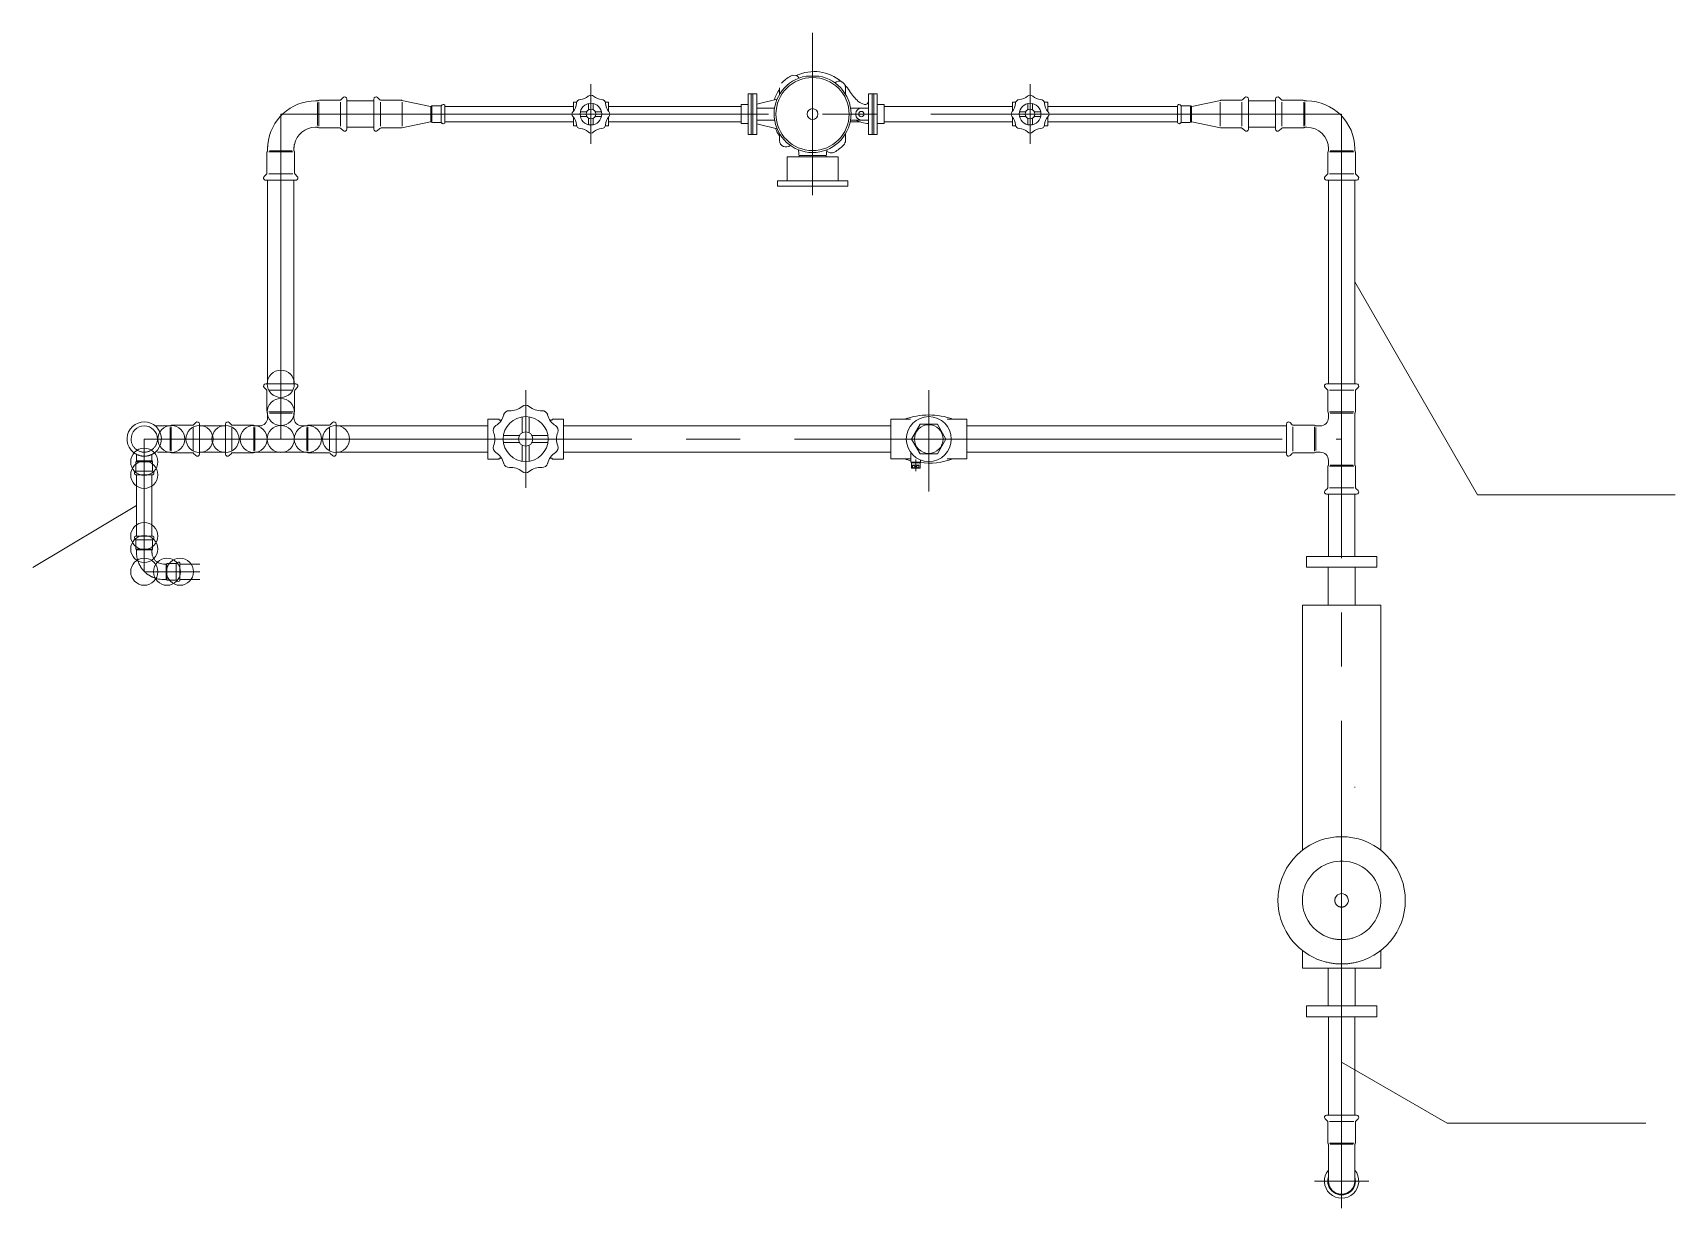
# Model space of a CAD drawing. Units: millimetres at full size, sheet at 1:100. Extents: x -1331 to 21899, y -20013 to -11058.
# Drawn here: x -1331 to 1700, y -14335 to -12165 of the extents above; entities that cross this region are included whole.
import ezdxf

# ---------------------------------------------------------------- set-up
doc = ezdxf.new("R2010")
doc.units = ezdxf.units.MM
doc.header["$LTSCALE"] = 100
doc.header["$PDMODE"] = 32
doc.header["$PDSIZE"] = 50
doc.linetypes.add('CHAIN2', pattern=[12, 9, -1, 1, -1])
doc.linetypes.add('DASHED2', pattern=[3, 2, -1])
doc.layers.add('0-4_給湯管', color=1, linetype='Continuous', lineweight=9)

msp = doc.modelspace()

# ---------------------------------------------------------------- linework, layer by layer
at = {"layer": '0-4_給湯管', "linetype": 'CHAIN2'}
for p, q in [((107.9, -12465.4), (107.9, -12165.4)), ((-301.1, -12260.4), (-301.1, -12370.4)), ((509.4, -12370.4), (509.4, -12260.4)), ((-873.6, -12315.4), (-873.6, -12915.4)), ((-873.6, -12315.4), (1084.4, -12315.4)), ((1084.4, -14335.4), (1084.4, -12315.4)), ((-421.6, -12825.4), (-421.6, -13005.4)), ((322.4, -13012.4), (322.4, -12825.4)), ((-1125.6, -12915.4), (1084.4, -12915.4)), ((-1125.6, -13160.4), (-1125.6, -12915.4)), ((-1125.6, -13160.4), (-1023.1, -13160.4)), ((1134.4, -14285.4), (1034.4, -14285.4))]:
    msp.add_line(p, q, dxfattribs=at)
at = {"layer": '0-4_給湯管'}
for p, q in [((96, -12245.4), (119.8, -12245.4)), ((47.1, -12266.7), (47.1, -12278.8)), ((168.7, -12266.7), (168.7, -12278.8)), ((-809.3, -12291.1), (-806.5, -12291.1)), ((-805.7, -12294.3), (-805.7, -12336.5)), ((-804.6, -12290.5), (-805, -12290.7)), ((-803.6, -12293.1), (-803.6, -12337.7)), ((-802.4, -12289.9), (-764.6, -12289.9)), ((-763.5, -12293.1), (-763.5, -12337.7)), ((-758.4, -12284.9), (-762.6, -12289.1)), ((-751.6, -12287.7), (-751.6, -12343.1)), ((-751.6, -12291.1), (-701.6, -12291.1)), ((-701.6, -12343.1), (-701.6, -12287.7)), ((-694.8, -12284.9), (-690.6, -12289.1)), ((-689.7, -12337.7), (-689.7, -12293.1)), ((-651.4, -12289.9), (-688.6, -12289.9)), ((-650.2, -12290.1), (-597.1, -12301.2)), ((-649.6, -12337.7), (-649.6, -12293.1)), ((-596.4, -12302.2), (-596.4, -12328.7)), ((-594.6, -12301.2), (-594.6, -12329.7)), ((-578.1, -12300.2), (-593.4, -12300.2)), ((-577.4, -12329.7), (-577.4, -12301.2)), ((-575.6, -12298.4), (-576.8, -12299.6)), ((-570.6, -12300.4), (-570.6, -12330.4)), ((-333.6, -12301.2), (-570.6, -12301.2)), ((-333.6, -12293.4), (-327.5, -12293.4)), ((-333.6, -12310.1), (-333.6, -12293.4)), ((-305.4, -12295.9), (-305.4, -12307.5)), ((-296.9, -12295.9), (-296.9, -12307.5)), ((-268.6, -12293.4), (-274.7, -12293.4)), ((-268.6, -12310), (-268.6, -12293.4)), ((-24.1, -12301.2), (-268.6, -12301.2)), ((-24.1, -12297.9), (-11.1, -12297.9)), ((-24.1, -12332.9), (-24.1, -12297.9)), ((-11.1, -12277.9), (4.9, -12277.9)), ((-11.1, -12352.9), (-11.1, -12277.9)), ((-5.1, -12352.9), (-5.1, -12277.9)), ((-2.1, -12352.9), (-2.1, -12277.9)), ((4.9, -12277.9), (4.9, -12352.9)), ((4.9, -12297.4), (42.4, -12288)), ((4.9, -12304.4), (37.8, -12304.4)), ((178, -12304.4), (210.9, -12304.4)), ((210.9, -12277.9), (226.9, -12277.9)), ((210.9, -12352.9), (210.9, -12277.9)), ((217.9, -12352.9), (217.9, -12277.9)), ((220.9, -12352.9), (220.9, -12277.9)), ((226.9, -12352.9), (226.9, -12277.9)), ((239.9, -12297.9), (226.9, -12297.9)), ((239.9, -12332.9), (239.9, -12297.9)), ((476.9, -12301.2), (239.9, -12301.2)), ((476.9, -12293.4), (483, -12293.4)), ((476.9, -12310.1), (476.9, -12293.4)), ((505.1, -12295.9), (505.1, -12307.5)), ((513.6, -12295.9), (513.6, -12307.5)), ((541.9, -12293.4), (535.8, -12293.4)), ((541.9, -12310), (541.9, -12293.4)), ((781.4, -12301.2), (541.9, -12301.2)), ((781.4, -12330.4), (781.4, -12300.4)), ((786.3, -12298.4), (787.6, -12299.6)), ((788.2, -12301.2), (788.2, -12329.7)), ((788.9, -12300.2), (804.2, -12300.2)), ((805.4, -12329.7), (805.4, -12301.2)), ((807.2, -12328.7), (807.2, -12302.2)), ((861, -12290.1), (807.9, -12301.2)), ((860.4, -12293.1), (860.4, -12337.7)), ((862.2, -12289.9), (899.4, -12289.9)), ((900.5, -12293.1), (900.5, -12337.7)), ((905.6, -12284.9), (901.4, -12289.1)), ((912.4, -12287.7), (912.4, -12343.1)), ((962.4, -12291.1), (912.4, -12291.1)), ((962.4, -12287.7), (962.4, -12343.1)), ((969.2, -12284.9), (973.4, -12289.1)), ((974.3, -12293.1), (974.3, -12337.7)), ((1013.2, -12289.9), (975.4, -12289.9)), ((1014.4, -12293.1), (1014.4, -12337.7)), ((1015.4, -12290.5), (1015.8, -12290.7)), ((1016.5, -12294.3), (1016.5, -12336.5)), ((1020.1, -12291.1), (1017.3, -12291.1)), ((-650.2, -12340.8), (-597.1, -12329.7)), ((-578.1, -12330.7), (-593.4, -12330.7)), ((-575.6, -12332.5), (-576.8, -12331.3)), ((-333.6, -12329.7), (-570.6, -12329.7)), ((-333.6, -12337.4), (-333.6, -12320.8)), ((-320.6, -12311.2), (-309, -12311.2)), ((-320.6, -12319.7), (-309, -12319.7)), ((-305.4, -12335), (-305.4, -12323.4)), ((-296.9, -12335), (-296.9, -12323.4)), ((-281.6, -12311.2), (-293.2, -12311.2)), ((-281.6, -12319.7), (-293.2, -12319.7)), ((-268.6, -12337.4), (-268.6, -12320.9)), ((-24.1, -12329.7), (-268.6, -12329.7)), ((-24.1, -12332.9), (-11.1, -12332.9)), ((4.9, -12326.4), (37.8, -12326.4)), ((4.9, -12333.5), (42.4, -12342.9)), ((195, -12329.7), (177.4, -12329.7)), ((178, -12326.4), (210.9, -12326.4)), ((187.9, -12316.4), (187.9, -12314.4)), ((239.9, -12332.9), (226.9, -12332.9)), ((476.9, -12329.7), (239.9, -12329.7)), ((476.9, -12337.4), (476.9, -12320.8)), ((489.9, -12311.2), (501.5, -12311.2)), ((489.9, -12319.7), (501.5, -12319.7)), ((505.1, -12335), (505.1, -12323.4)), ((513.6, -12335), (513.6, -12323.4)), ((528.9, -12311.2), (517.3, -12311.2)), ((528.9, -12319.7), (517.3, -12319.7)), ((541.9, -12337.4), (541.9, -12320.9)), ((781.4, -12329.7), (541.9, -12329.7)), ((786.3, -12332.5), (787.6, -12331.3)), ((788.9, -12330.7), (804.2, -12330.7)), ((861, -12340.8), (807.9, -12329.7)), ((-809.3, -12339.7), (-806.5, -12339.7)), ((-804.6, -12340.3), (-805, -12340.1)), ((-802.4, -12340.9), (-764.6, -12340.9)), ((-758.4, -12346), (-762.6, -12341.8)), ((-751.6, -12339.7), (-701.6, -12339.7)), ((-694.8, -12346), (-690.6, -12341.8)), ((-651.4, -12340.9), (-688.6, -12340.9)), ((-333.6, -12337.4), (-327.5, -12337.4)), ((-268.6, -12337.4), (-274.7, -12337.4)), ((-11.1, -12352.9), (4.9, -12352.9)), ((47.1, -12364.2), (47.1, -12352.1)), ((168.7, -12364.2), (168.7, -12352.1)), ((210.9, -12352.9), (226.9, -12352.9)), ((476.9, -12337.4), (483, -12337.4)), ((541.9, -12337.4), (535.8, -12337.4)), ((862.2, -12340.9), (899.4, -12340.9)), ((905.6, -12346), (901.4, -12341.8)), ((962.4, -12339.7), (912.4, -12339.7)), ((969.2, -12346), (973.4, -12341.8)), ((1013.2, -12340.9), (975.4, -12340.9)), ((1015.4, -12340.3), (1015.8, -12340.1)), ((1020.1, -12339.7), (1017.3, -12339.7)), ((-848.7, -12384.4), (-848.9, -12384.1)), ((154.9, -12394.4), (60.9, -12394.4)), ((60.9, -12438.4), (60.9, -12394.4)), ((81.7, -12381.4), (82.9, -12394.4)), ((133.2, -12391.9), (82.6, -12391.9)), ((134.1, -12381.4), (132.9, -12394.4)), ((154.9, -12438.4), (154.9, -12394.4)), ((1058.9, -12386.6), (1058.9, -12424.4)), ((1059.5, -12384.4), (1059.7, -12384.1)), ((1060.1, -12379.7), (1060.1, -12382.6)), ((1106.7, -12385.4), (1062.1, -12385.4)), ((1105.5, -12383.4), (1063.3, -12383.4)), ((1108.7, -12379.7), (1108.7, -12382.6)), ((1109.3, -12384.4), (1109.1, -12384.1)), ((1109.9, -12386.6), (1109.9, -12424.4)), ((-899.1, -12399), (-899.1, -12421.8)), ((-848.1, -12399), (-848.1, -12421.8)), ((1053.9, -12430.6), (1058.1, -12426.4)), ((1106.7, -12425.6), (1062.1, -12425.6)), ((1114.9, -12430.6), (1110.7, -12426.4)), ((-897.9, -12474.1), (-897.9, -12449)), ((-849.3, -12474.1), (-849.3, -12449)), ((42.9, -12448.4), (42.9, -12438.4)), ((172.9, -12438.4), (42.9, -12438.4)), ((172.9, -12448.4), (42.9, -12448.4)), ((172.9, -12448.4), (172.9, -12438.4)), ((1112.1, -12437.4), (1056.7, -12437.4)), ((1060.1, -12813.4), (1060.1, -12437.4)), ((1108.7, -12437.4), (1108.7, -12813.4)), ((-897.9, -12813.4), (-897.9, -12516.8)), ((-849.3, -12813.4), (-849.3, -12516.8)), ((-904.1, -12820.3), (-899.9, -12824.5)), ((-901.3, -12813.4), (-845.9, -12813.4)), ((-843.1, -12820.3), (-847.3, -12824.5)), ((1053.9, -12820.3), (1058.1, -12824.5)), ((1112.1, -12813.4), (1056.7, -12813.4)), ((1114.9, -12820.3), (1110.7, -12824.5)), ((-899.1, -12864.2), (-899.1, -12826.5)), ((-895.9, -12825.3), (-851.3, -12825.3)), ((-848.1, -12864.2), (-848.1, -12826.5)), ((1058.9, -12864.2), (1058.9, -12826.5)), ((1106.7, -12825.3), (1062.1, -12825.3)), ((1109.9, -12864.2), (1109.9, -12826.5)), ((-898.5, -12866.5), (-898.3, -12866.8)), ((-897.9, -12876.1), (-897.9, -12868.3)), ((-895.9, -12865.4), (-851.3, -12865.4)), ((-894.7, -12867.5), (-852.5, -12867.5)), ((-849.3, -12876.1), (-849.3, -12868.3)), ((-848.7, -12866.5), (-848.9, -12866.8)), ((-491.6, -12952.4), (-491.6, -12878.4)), ((-470.9, -12878.4), (-491.6, -12878.4)), ((-470, -12880.4), (-470.9, -12878.4)), ((-466.3, -12880.4), (-470, -12880.4)), ((-428.1, -12874.5), (-428.1, -12904)), ((-415.1, -12874.5), (-415.1, -12904)), ((-373.2, -12880.4), (-376.9, -12880.4)), ((-373.2, -12880.4), (-372.3, -12878.4)), ((-351.6, -12878.4), (-372.3, -12878.4)), ((-351.6, -12952.4), (-351.6, -12878.4)), ((288.7, -12878.9), (252.4, -12878.9)), ((252.4, -12878.9), (252.4, -12951.9)), ((322.4, -12865.9), (322.4, -12964.9)), ((356.1, -12878.9), (392.4, -12878.9)), ((392.4, -12878.9), (392.4, -12951.9)), ((1059.5, -12866.5), (1059.7, -12866.8)), ((1060.1, -12876.1), (1060.1, -12868.3)), ((1106.7, -12865.4), (1062.1, -12865.4)), ((1105.5, -12867.5), (1063.3, -12867.5)), ((1108.7, -12962.6), (1108.7, -12868.3)), ((1109.3, -12866.5), (1109.1, -12866.8)), ((-1105.2, -12891.1), (-1078.5, -12891.1)), ((-1077.7, -12894.3), (-1077.7, -12936.5)), ((-1076.6, -12890.5), (-1077, -12890.7)), ((-1075.6, -12893.1), (-1075.6, -12937.7)), ((-1074.4, -12889.9), (-1036.6, -12889.9)), ((-1035.5, -12893.1), (-1035.5, -12937.7)), ((-1030.4, -12884.9), (-1034.6, -12889.1)), ((-1023.6, -12887.7), (-1023.6, -12943.1)), ((-1023.6, -12891.1), (-975.6, -12891.1)), ((-975.6, -12943.1), (-975.6, -12887.7)), ((-968.8, -12884.9), (-964.6, -12889.1)), ((-963.7, -12937.7), (-963.7, -12893.1)), ((-924.8, -12889.9), (-962.6, -12889.9)), ((-923.6, -12937.7), (-923.6, -12893.1)), ((-922.6, -12890.5), (-922.2, -12890.7)), ((-921.5, -12936.5), (-921.5, -12894.3)), ((-920.7, -12891.1), (-912.9, -12891.1)), ((-834.3, -12891.1), (-826.5, -12891.1)), ((-825.7, -12936.5), (-825.7, -12894.3)), ((-824.6, -12890.5), (-825, -12890.7)), ((-823.6, -12937.7), (-823.6, -12893.1)), ((-822.4, -12889.9), (-784.6, -12889.9)), ((-783.5, -12937.7), (-783.5, -12893.1)), ((-778.4, -12884.9), (-782.6, -12889.1)), ((-771.6, -12943.1), (-771.6, -12887.7)), ((-771.6, -12891.1), (-491.6, -12891.1)), ((-462.6, -12908.9), (-433.1, -12908.9)), ((-380.6, -12908.9), (-410.1, -12908.9)), ((-351.6, -12891.1), (252.4, -12891.1)), ((290.6, -12915.4), (306.5, -12887.9)), ((306.5, -12887.9), (338.3, -12887.9)), ((354.1, -12915.4), (338.3, -12887.9)), ((392.4, -12891.1), (982.4, -12891.1)), ((982.4, -12943.1), (982.4, -12887.7)), ((989.2, -12884.9), (993.4, -12889.1)), ((994.3, -12937.7), (994.3, -12893.1)), ((1033.2, -12889.9), (995.4, -12889.9)), ((1034.4, -12937.7), (1034.4, -12893.1)), ((1035.4, -12890.5), (1035.8, -12890.7)), ((1036.5, -12936.5), (1036.5, -12894.3)), ((1045.1, -12891.1), (1037.3, -12891.1)), ((-1101.3, -12939.7), (-1078.5, -12939.7)), ((-1076.6, -12940.3), (-1077, -12940.1)), ((-1074.4, -12940.9), (-1036.6, -12940.9)), ((-1030.4, -12946), (-1034.6, -12941.8)), ((-1023.6, -12939.7), (-975.6, -12939.7)), ((-968.8, -12946), (-964.6, -12941.8)), ((-924.8, -12940.9), (-962.6, -12940.9)), ((-922.6, -12940.3), (-922.2, -12940.1)), ((-920.7, -12939.7), (-826.5, -12939.7)), ((-824.6, -12940.3), (-825, -12940.1)), ((-822.4, -12940.9), (-784.6, -12940.9)), ((-778.4, -12946), (-782.6, -12941.8)), ((-771.6, -12939.7), (-491.6, -12939.7)), ((-462.6, -12921.9), (-433.1, -12921.9)), ((-428.1, -12956.4), (-428.1, -12926.9)), ((-415.1, -12956.4), (-415.1, -12926.9)), ((-380.6, -12921.9), (-410.1, -12921.9)), ((-351.6, -12939.7), (252.4, -12939.7)), ((247.4, -12915.4), (397.4, -12915.4)), ((280.9, -12915.4), (252.4, -12915.4)), ((289.4, -12940.6), (289.4, -12957.9)), ((306.5, -12942.9), (290.6, -12915.4)), ((306.5, -12942.9), (338.3, -12942.9)), ((338.3, -12942.9), (354.1, -12915.4)), ((363.9, -12915.4), (392.4, -12915.4)), ((392.4, -12939.7), (982.4, -12939.7)), ((989.2, -12946), (993.4, -12941.8)), ((1033.2, -12940.9), (995.4, -12940.9)), ((1035.4, -12940.3), (1035.8, -12940.1)), ((1045.1, -12939.7), (1037.3, -12939.7)), ((-470.9, -12952.4), (-491.6, -12952.4)), ((-470, -12950.4), (-470.9, -12952.4)), ((-466.3, -12950.4), (-470, -12950.4)), ((-373.2, -12950.4), (-376.9, -12950.4)), ((-373.2, -12950.4), (-372.3, -12952.4)), ((-351.6, -12952.4), (-372.3, -12952.4)), ((288.7, -12951.9), (252.4, -12951.9)), ((289.4, -12957.9), (307.4, -12957.9)), ((290.4, -12959.4), (290.4, -12969.4)), ((290.4, -12959.4), (306.4, -12959.4)), ((290.4, -12969.4), (306.4, -12969.4)), ((290.9, -12957.9), (290.9, -12959.4)), ((292.6, -12969.4), (304.2, -12963.4)), ((292.6, -12963.4), (304.2, -12969.4)), ((292.6, -12963.4), (292.6, -12969.4)), ((292.6, -12963.4), (304.2, -12963.4)), ((298.4, -12952.9), (298.4, -12974.4)), ((304.2, -12963.4), (304.2, -12969.4)), ((305.9, -12957.9), (305.9, -12959.4)), ((306.4, -12959.4), (306.4, -12969.4)), ((307.4, -12954.1), (307.4, -12957.9)), ((356.1, -12951.9), (392.4, -12951.9)), ((1058.9, -12966.6), (1058.9, -13004.4)), ((1059.5, -12964.4), (1059.7, -12964.1)), ((1060.1, -12962.6), (1060.1, -12954.7)), ((1106.7, -12965.4), (1062.1, -12965.4)), ((1105.5, -12963.4), (1063.3, -12963.4)), ((1109.3, -12964.4), (1109.1, -12964.1)), ((1109.9, -12966.6), (1109.9, -13004.4)), ((1053.9, -13010.6), (1058.1, -13006.4)), ((1112.1, -13017.4), (1056.7, -13017.4)), ((1060.1, -13132.1), (1060.1, -13017.4)), ((1106.7, -13005.6), (1062.1, -13005.6)), ((1108.7, -13017.4), (1108.7, -13132.1)), ((1114.9, -13010.6), (1110.7, -13006.4)), ((-1086.1, -13146.2), (-1089.9, -13146.2)), ((-1085.4, -13147.2), (-1085.4, -13173.7)), ((-1083.6, -13146.2), (-1083.6, -13174.7)), ((-1067.1, -13145.2), (-1082.4, -13145.2)), ((-1066.4, -13174.7), (-1066.4, -13146.2)), ((-1064.6, -13143.4), (-1065.8, -13144.6)), ((-1059.6, -13145.4), (-1059.6, -13175.4)), ((-1059.6, -13146.2), (-1023.1, -13146.2)), ((1019.4, -13152.1), (1149.4, -13152.1)), ((1059.4, -13222.1), (1059.4, -13152.1)), ((1109.4, -13222.1), (1109.4, -13152.1)), ((1149.4, -13132.1), (1149.4, -13152.1)), ((-1086.1, -13174.7), (-1089.9, -13174.7)), ((-1067.1, -13175.7), (-1082.4, -13175.7)), ((-1064.6, -13177.5), (-1065.8, -13176.3)), ((-1059.6, -13174.7), (-1023.1, -13174.7)), ((1156.9, -13222.1), (1011.9, -13222.1)), ((1011.9, -13674.6), (1011.9, -13222.1)), ((1156.9, -13222.1), (1156.9, -13674.6)), ((1108.7, -13557.4), (1108.7, -13558.6)), ((1011.9, -13892.1), (1011.9, -13859.6)), ((1156.9, -13859.6), (1156.9, -13892.1)), ((1060.1, -13892.1), (1011.9, -13892.1)), ((1059.4, -13962.1), (1059.4, -13892.1)), ((1156.9, -13892.1), (1108.7, -13892.1)), ((1109.4, -13962.1), (1109.4, -13892.1)), ((1019.4, -13982.1), (1019.4, -13962.1)), ((1060.1, -13962.1), (1019.4, -13962.1)), ((1149.4, -13962.1), (1108.7, -13962.1)), ((1149.4, -13962.1), (1149.4, -13982.1)), ((1060.1, -13982.1), (1019.4, -13982.1)), ((1060.1, -14163.4), (1060.1, -13982.1)), ((1108.7, -13982.1), (1108.7, -14163.4)), ((1149.4, -13982.1), (1108.7, -13982.1)), ((1053.9, -14170.3), (1058.1, -14174.5)), ((1056.7, -14163.4), (1112.1, -14163.4)), ((1058.9, -14214.2), (1058.9, -14176.5)), ((1062.1, -14175.3), (1106.7, -14175.3)), ((1109.9, -14214.2), (1109.9, -14176.5)), ((1114.9, -14170.3), (1110.7, -14174.5)), ((1062.1, -14215.4), (1106.7, -14215.4)), ((1059.5, -14216.5), (1059.7, -14216.8)), ((1060.1, -14285.4), (1060.1, -14218.3)), ((1063.3, -14217.5), (1105.5, -14217.5)), ((1108.7, -14285.4), (1108.7, -14218.3)), ((1109.3, -14216.5), (1109.1, -14216.8))]:
    msp.add_line(p, q, dxfattribs=at)
at = {"layer": '0-4_給湯管', "linetype": 'DASHED2'}
for p, q in [((-899.1, -12399), (-899.1, -12386.6)), ((-898.5, -12384.4), (-898.3, -12384.1)), ((-897.9, -12379.7), (-897.9, -12382.6)), ((-895.9, -12385.4), (-851.3, -12385.4)), ((-894.7, -12383.4), (-852.5, -12383.4)), ((-849.3, -12379.7), (-849.3, -12382.6)), ((-848.1, -12399), (-848.1, -12386.6)), ((-904.1, -12430.6), (-899.9, -12426.4)), ((-899.1, -12421.8), (-899.1, -12424.4)), ((-895.9, -12425.6), (-851.3, -12425.6)), ((-848.1, -12421.8), (-848.1, -12424.4)), ((-843.1, -12430.6), (-847.3, -12426.4)), ((-901.3, -12437.4), (-845.9, -12437.4)), ((-897.9, -12449), (-897.9, -12437.4)), ((-849.3, -12449), (-849.3, -12437.4)), ((-897.9, -12516.8), (-897.9, -12474.1)), ((-849.3, -12474.1), (-849.3, -12516.8)), ((-1140.9, -12973.9), (-1140.9, -12958.6)), ((-1139.9, -12954.9), (-1139.9, -12943.7)), ((-1111.3, -12957.4), (-1139.9, -12957.4)), ((-1112.3, -12955.7), (-1138.9, -12955.7)), ((-1111.3, -12954.9), (-1111.3, -12943.7)), ((-1110.3, -12973.9), (-1110.3, -12958.6)), ((-1142.7, -12976.5), (-1141.5, -12975.3)), ((-1110.6, -12981.4), (-1140.6, -12981.4)), ((-1139.9, -12974.7), (-1111.3, -12974.7)), ((-1139.9, -13094.4), (-1139.9, -12981.4)), ((-1139.9, -12981.4), (-1139.9, -13006.4)), ((-1111.3, -12981.4), (-1111.3, -13094.4)), ((-1111.3, -12981.4), (-1111.3, -13006.4)), ((-1108.6, -12976.5), (-1109.8, -12975.3)), ((-1140.6, -13094.4), (-1110.6, -13094.4)), ((-1142.7, -13099.4), (-1141.5, -13100.6)), ((-1140.9, -13101.9), (-1140.9, -13117.2)), ((-1111.3, -13101.2), (-1139.9, -13101.2)), ((-1139.9, -13118.4), (-1111.3, -13118.4)), ((-1139.9, -13121), (-1139.9, -13124.7)), ((-1138.9, -13120.2), (-1112.3, -13120.2)), ((-1111.3, -13121), (-1111.3, -13124.7)), ((-1110.3, -13101.9), (-1110.3, -13117.2)), ((-1108.6, -13099.4), (-1109.8, -13100.6)), ((1108.7, -13892.1), (1060.1, -13892.1)), ((1108.7, -13962.1), (1060.1, -13962.1)), ((1060.1, -13982.1), (1108.7, -13982.1))]:
    msp.add_line(p, q, dxfattribs=at)
at = {"layer": '0-4_給湯管', "color": 7}
msp.add_line((-1331.2, -13152.8), (-1139.9, -13037.9), dxfattribs=at)
msp.add_lwpolyline([(1108.7, -12625.4), (1335.4, -13018.2), (1700, -13018.2)], dxfattribs=at)
at = {"layer": '0-4_給湯管'}
for points in [[(1019.4, -13152.1), (1019.4, -13132.1), (1149.4, -13132.1)], [(1084.4, -14066.1), (1279.1, -14178.5), (1646, -14178.5)]]:
    msp.add_lwpolyline(points, dxfattribs=at)
for centre, radius in [((107.9, -12315.4), 67.5), ((-301.1, -12315.4), 20), ((-301.1, -12315.4), 9), ((107.9, -12315.4), 10), ((509.4, -12315.4), 20), ((509.4, -12315.4), 9), ((197.9, -12315.4), 4.86), ((-421.6, -12915.4), 41.5), ((322.4, -12915.4), 41.5), ((-421.6, -12915.4), 13.2), ((322.4, -12915.4), 26.5)]:
    msp.add_circle(centre, radius, dxfattribs=at)
for centre, radius, start, end in [((107.9, -12315.4), 71, 99.628, 80.372), ((107.9, -12315.4), 81, 120, 135), ((73.4, -12255.7), 12, 34.711, 120), ((110.7, -12314.9), 78, 49.512, 115.279), ((107.3, -12312.7), 74, 144.488, 161.606), ((156.7, -12266.7), 12, 0, 130.289), ((110.7, -12314.9), 78, 32.567, 43.144), ((256.4, -12221.8), 95, 212.567, 227.619), ((-809.3, -12379.7), 88.6, 90, 174.8843), ((-806.5, -12288.1), 3, 270, 300), ((-802.4, -12294.4), 4.5, 90, 120), ((-764.6, -12287.1), 2.8, 270, 315), ((-755.6, -12287.7), 4, 0, 135), ((-697.6, -12287.7), 4, 45, 180), ((-688.6, -12287.1), 2.8, 225, 270), ((-651.4, -12295.9), 6, 78.2023, 90), ((-597.1, -12298.2), 3, 270, 299.9264), ((-593.4, -12304.7), 4.5, 90, 119.9264), ((-578.1, -12298.3), 1.9, 270, 315), ((-573.5, -12300.4), 2.9, 0, 135), ((-349.9, -12295.2), 22, 315.816, 359.184), ((-320.9, -12295.6), 7, 90.816, 179.184), ((-321.3, -12266.6), 22, 270.816, 314.184), ((-301.1, -12287.4), 7, 45.816, 134.184), ((-280.9, -12266.6), 22, 225.816, 269.184), ((-281.3, -12295.6), 7, 0.816, 89.184), ((-252.3, -12295.2), 22, 180.816, 224.184), ((197.9, -12314.4), 10, 90, 180), ((207.9, -12274.9), 23, 227.619, 259.836), ((204.9, -12291.7), 6, 259.836, 0), ((460.6, -12295.2), 22, 315.816, 359.184), ((489.6, -12295.6), 7, 90.816, 179.184), ((489.2, -12266.6), 22, 270.816, 314.184), ((509.4, -12287.4), 7, 45.816, 134.184), ((529.6, -12266.6), 22, 225.816, 269.184), ((529.2, -12295.6), 7, 0.816, 89.184), ((558.2, -12295.2), 22, 180.816, 224.184), ((784.3, -12300.4), 2.9, 45, 180), ((788.9, -12298.3), 1.9, 225, 270), ((804.2, -12304.7), 4.5, 60.0736, 90), ((807.9, -12298.2), 3, 240.0736, 270), ((862.2, -12295.9), 6, 90, 101.7977), ((899.4, -12287.1), 2.8, 270, 315), ((908.4, -12287.7), 4, 0, 135), ((966.4, -12287.7), 4, 45, 180), ((975.4, -12287.1), 2.8, 225, 270), ((1013.2, -12294.4), 4.5, 60, 90), ((1017.3, -12288.1), 3, 240, 270), ((1020.1, -12379.7), 88.6, 0, 90), ((-597.1, -12332.7), 3, 60.0736, 90), ((-593.4, -12326.2), 4.5, 240.0736, 270), ((-578.1, -12332.6), 1.9, 45, 90), ((-573.5, -12330.4), 2.9, 225, 0), ((-329.1, -12315.4), 7, 135.816, 224.184), ((-349.9, -12335.7), 22, 0.816, 44.184), ((-320.9, -12335.2), 7, 180.816, 269.184), ((-281.3, -12335.2), 7, 270.816, 359.184), ((-252.3, -12335.7), 22, 135.816, 179.184), ((-273.1, -12315.4), 7, 315.816, 44.184), ((213.6, -12277.9), 55, 241.862, 267.219), ((197.9, -12316.4), 10, 180, 270), ((481.4, -12315.4), 7, 135.816, 224.184), ((460.6, -12335.7), 22, 0.816, 44.184), ((489.6, -12335.2), 7, 180.816, 269.184), ((529.2, -12335.2), 7, 270.816, 359.184), ((558.2, -12335.7), 22, 135.816, 179.184), ((537.4, -12315.4), 7, 315.816, 44.184), ((784.3, -12330.4), 2.9, 180, 315), ((788.9, -12332.6), 1.9, 90, 135), ((804.2, -12326.2), 4.5, 270, 299.9264), ((807.9, -12332.7), 3, 90, 119.9264), ((-809.3, -12379.7), 40, 90, 168.6088), ((-806.5, -12342.7), 3, 60, 90), ((-802.4, -12336.4), 4.5, 240, 270), ((-764.6, -12343.7), 2.8, 45, 90), ((-755.6, -12343.1), 4, 225, 0), ((-697.6, -12343.1), 4, 180, 315), ((-688.6, -12343.7), 2.8, 90, 135), ((-651.4, -12334.9), 6, 270, 281.7977), ((-321.3, -12364.2), 22, 45.816, 89.184), ((-301.1, -12343.4), 7, 225.816, 314.184), ((-280.9, -12364.2), 22, 90.816, 134.184), ((107.3, -12312.7), 74, 203.469, 215.512), ((59.1, -12364.2), 12, 180, 310.289), ((156.7, -12364.2), 12, 315, 0), ((489.2, -12364.2), 22, 45.816, 89.184), ((509.4, -12343.4), 7, 225.816, 314.184), ((529.6, -12364.2), 22, 90.816, 134.184), ((862.2, -12334.9), 6, 258.2023, 270), ((899.4, -12343.7), 2.8, 45, 90), ((908.4, -12343.1), 4, 225, 0), ((966.4, -12343.1), 4, 180, 315), ((975.4, -12343.7), 2.8, 90, 135), ((1013.2, -12336.4), 4.5, 270, 300), ((1017.3, -12342.7), 3, 90, 120), ((1020.1, -12379.7), 40, 0, 90), ((142.4, -12375.2), 12, 224.816, 300), ((107.9, -12315.4), 81, 300, 315), ((1063.4, -12386.6), 4.5, 150, 180), ((1057.1, -12382.6), 3, 330, 0), ((1111.7, -12382.6), 3, 180, 210), ((1105.4, -12386.6), 4.5, 0, 30), ((1056.1, -12424.4), 2.8, 315, 0), ((1112.7, -12424.4), 2.8, 180, 225), ((1056.7, -12433.4), 4, 135, 270), ((1112.1, -12433.4), 4, 270, 45), ((-901.3, -12817.4), 4, 90, 225), ((-845.9, -12817.4), 4, 315, 90), ((1056.7, -12817.4), 4, 90, 225), ((1112.1, -12817.4), 4, 315, 90), ((-901.9, -12826.5), 2.8, 0, 45), ((-845.3, -12826.5), 2.8, 135, 180), ((1056.1, -12826.5), 2.8, 0, 45), ((1112.7, -12826.5), 2.8, 135, 180), ((-912.9, -12876.1), 15, 270, 0), ((-894.6, -12864.2), 4.5, 180, 210), ((-900.9, -12868.3), 3, 0, 30), ((-846.3, -12868.3), 3, 150, 180), ((-834.3, -12876.1), 15, 180, 270), ((-852.6, -12864.2), 4.5, 330, 0), ((-493.3, -12863.3), 32, 301.2773, 346.7227), ((-452.5, -12873), 10, 85.2773, 166.7227), ((-449, -12831.1), 32, 265.2773, 310.7227), ((-421.6, -12862.9), 10, 49.2773, 130.7227), ((-394.2, -12831.1), 32, 229.2773, 274.7227), ((-390.7, -12873), 10, 13.2773, 94.7227), ((-349.9, -12863.3), 32, 193.2773, 238.7227), ((322.4, -12999.4), 128.5, 69.6759, 110.3242), ((1045.1, -12876.1), 15, 270, 0), ((1063.4, -12864.2), 4.5, 180, 210), ((1057.1, -12868.3), 3, 0, 30), ((1111.7, -12868.3), 3, 150, 180), ((1105.4, -12864.2), 4.5, 330, 0), ((-1125.6, -12915.4), 31.7, 320.0461, 219.9539), ((-1125.6, -12915.4), 24.3, 0, 180), ((-1078.5, -12888.1), 3, 270, 300), ((-1074.4, -12894.4), 4.5, 90, 120), ((-1036.6, -12887.1), 2.8, 270, 315), ((-1027.6, -12887.7), 4, 0, 135), ((-971.6, -12887.7), 4, 45, 180), ((-962.6, -12887.1), 2.8, 225, 270), ((-924.8, -12894.4), 4.5, 60, 90), ((-920.7, -12888.1), 3, 240, 270), ((-826.5, -12888.1), 3, 270, 300), ((-822.4, -12894.4), 4.5, 90, 120), ((-784.6, -12887.1), 2.8, 270, 315), ((-775.6, -12887.7), 4, 0, 135), ((-471.5, -12899.2), 10, 121.2773, 202.7227), ((-510.3, -12915.4), 32, 337.2773, 22.7227), ((-371.7, -12899.2), 10, 337.2773, 58.7227), ((-332.9, -12915.4), 32, 157.2773, 202.7227), ((986.4, -12887.7), 4, 45, 180), ((995.4, -12887.1), 2.8, 225, 270), ((1033.2, -12894.4), 4.5, 60, 90), ((1037.3, -12888.1), 3, 240, 270), ((-1078.5, -12942.7), 3, 60, 90), ((-1074.4, -12936.4), 4.5, 240, 270), ((-1036.6, -12943.7), 2.8, 45, 90), ((-1027.6, -12943.1), 4, 225, 0), ((-971.6, -12943.1), 4, 180, 315), ((-962.6, -12943.7), 2.8, 90, 135), ((-924.8, -12936.4), 4.5, 270, 300), ((-920.7, -12942.7), 3, 90, 120), ((-826.5, -12942.7), 3, 60, 90), ((-822.4, -12936.4), 4.5, 240, 270), ((-784.6, -12943.7), 2.8, 45, 90), ((-775.6, -12943.1), 4, 225, 0), ((-471.5, -12931.7), 10, 157.2773, 238.7227), ((-493.3, -12967.6), 32, 13.2773, 58.7227), ((-349.9, -12967.6), 32, 121.2773, 166.7227), ((-371.7, -12931.7), 10, 301.2773, 22.7227), ((986.4, -12943.1), 4, 180, 315), ((995.4, -12943.7), 2.8, 90, 135), ((1033.2, -12936.4), 4.5, 270, 300), ((1037.3, -12942.7), 3, 90, 120), ((1045.1, -12954.7), 15, 0, 90), ((-452.5, -12957.9), 10, 193.2773, 274.7227), ((-449, -12999.8), 32, 49.2773, 94.7227), ((-394.2, -12999.8), 32, 85.2773, 130.7227), ((-390.7, -12957.9), 10, 265.2773, 346.7227), ((322.4, -12831.4), 128.5, 249.6759, 255.1192), ((322.4, -12831.4), 128.5, 262.6226, 290.3241), ((1063.4, -12966.6), 4.5, 150, 180), ((1057.1, -12962.6), 3, 330, 0), ((1111.7, -12962.6), 3, 180, 210), ((1105.4, -12966.6), 4.5, 0, 30), ((-421.6, -12967.9), 10, 229.2773, 310.7227), ((1056.7, -13013.4), 4, 135, 270), ((1056.1, -13004.4), 2.8, 315, 0), ((1112.7, -13004.4), 2.8, 180, 225), ((1112.1, -13013.4), 4, 270, 45), ((-1089.9, -13124.7), 21.4, 235.0824, 270), ((-1086.1, -13143.2), 3, 270, 299.9264), ((-1082.4, -13149.7), 4.5, 90, 119.9264), ((-1067.1, -13143.3), 1.9, 270, 315), ((-1062.5, -13145.4), 2.9, 0, 135), ((-1089.9, -13124.7), 50, 255.8054, 270), ((-1086.1, -13177.7), 3, 60.0736, 90), ((-1082.4, -13171.2), 4.5, 240.0736, 270), ((-1067.1, -13177.6), 1.9, 45, 90), ((-1062.5, -13175.4), 2.9, 225, 0), ((1084.4, -13767.1), 117.5, 285.0523, 164.9625), ((1084.4, -13767.1), 72.5, 290.3514, 158.86), ((1084.4, -13767.1), 12.5, 304.8816, 143.627), ((1084.4, -13767.1), 72.5, 198.6288, 249.6486), ((1084.4, -13767.1), 117.5, 193.7133, 254.9477), ((1056.7, -14167.4), 4, 90, 225), ((1056.1, -14176.5), 2.8, 0, 45), ((1112.7, -14176.5), 2.8, 135, 180), ((1112.1, -14167.4), 4, 315, 90), ((1063.4, -14214.2), 4.5, 180, 210), ((1105.4, -14214.2), 4.5, 330, 0), ((1057.1, -14218.3), 3, 0, 30), ((1111.7, -14218.3), 3, 150, 180), ((1084.4, -14285.4), 31.7, 140.0461, 39.9539), ((1084.4, -14285.4), 25.5, 162.3528, 17.6472), ((1084.4, -14285.4), 24.3, 180, 0)]:
    msp.add_arc(centre, radius, start, end, dxfattribs=at)
at = {"layer": '0-4_給湯管', "linetype": 'DASHED2'}
for centre, radius, start, end in [((-894.6, -12386.6), 4.5, 150, 180), ((-900.9, -12382.6), 3, 330, 0), ((-809.3, -12379.7), 88.6, 174.8843, 180), ((-809.3, -12379.7), 40, 168.6088, 180), ((-846.3, -12382.6), 3, 180, 210), ((-852.6, -12386.6), 4.5, 0, 30), ((-901.9, -12424.4), 2.8, 315, 0), ((-845.3, -12424.4), 2.8, 180, 225), ((-901.3, -12433.4), 4, 135, 270), ((-845.9, -12433.4), 4, 270, 45), ((-1125.6, -12915.4), 24.3, 180, 0), ((-1125.6, -12915.4), 31.7, 219.9539, 320.0461), ((-1136.4, -12958.6), 4.5, 150.0736, 180), ((-1142.9, -12954.9), 3, 330.0736, 0), ((-1108.3, -12954.9), 3, 180, 209.9264), ((-1114.8, -12958.6), 4.5, 0, 29.9264), ((-1140.6, -12978.5), 2.9, 135, 270), ((-1142.8, -12973.9), 1.9, 315, 0), ((-1110.6, -12978.5), 2.9, 270, 45), ((-1108.4, -12973.9), 1.9, 180, 225), ((-1140.6, -13097.3), 2.9, 90, 225), ((-1110.6, -13097.3), 2.9, 315, 90), ((-1142.8, -13101.9), 1.9, 0, 45), ((-1136.4, -13117.2), 4.5, 180, 209.9264), ((-1142.9, -13121), 3, 0, 29.9264), ((-1089.9, -13124.7), 50, 180, 255.8054), ((-1108.3, -13121), 3, 150.0736, 180), ((-1089.9, -13124.7), 21.4, 180, 235.0824), ((-1114.8, -13117.2), 4.5, 330.0736, 0), ((-1108.4, -13101.9), 1.9, 135, 180), ((1084.4, -13767.1), 117.5, 164.9625, 193.7133), ((1084.4, -13767.1), 72.5, 158.86, 198.6288), ((1084.4, -13767.1), 12.5, 143.627, 304.8816), ((1084.4, -13767.1), 72.5, 249.6486, 290.3514), ((1084.4, -13767.1), 117.5, 254.9477, 285.0523)]:
    msp.add_arc(centre, radius, start, end, dxfattribs=at)
at = {"layer": '0-4_給湯管'}
for p in [(-873.6, -12813.4), (-873.6, -12865.4), (-1075.6, -12915.4), (-1023.6, -12915.4), (-975.6, -12915.4), (-923.6, -12915.4), (-873.6, -12915.4), (-823.6, -12915.4), (-771.6, -12915.4), (-1125.6, -12957.4), (-1125.6, -12981.4), (-1125.6, -13094.4), (-1125.6, -13118.4), (-1125.6, -13160.4), (-1083.6, -13160.4), (-1059.6, -13160.4)]:
    msp.add_point(p, dxfattribs=at)

doc.saveas('drawing.dxf')
